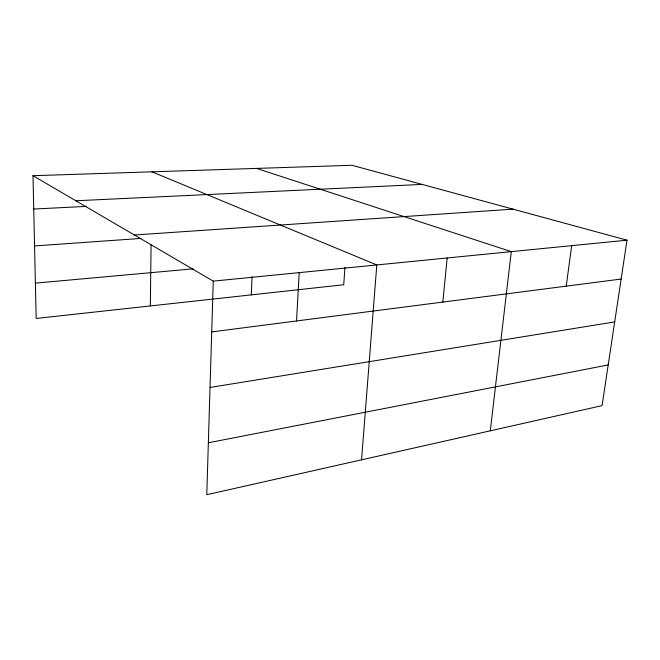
<?xml version="1.0" encoding="UTF-8"?>
<svg xmlns="http://www.w3.org/2000/svg" width="660" height="660" viewBox="0 0 660 660"><rect width="100%" height="100%" fill="white"/><g stroke="black" fill="none" stroke-linecap="round" stroke-linejoin="round"><path stroke-width="0.99" d="M150.348 305.943L151.074 244.918M33 175.7L213.254 281.135L206.778 494.711L602.068 405.636L627 240.182L351.97 165.289L33 175.7L36.176 318.458L343.736 284.74L344.941 267.316M251.287 294.871L252.054 276.631M296.53 320.966L299.211 272.621M361.556 459.83L376.802 264.949L151.932 171.823M442.827 302.082L447.175 257.977M490.289 430.823L511.302 251.633L256.567 168.407M566.231 286.143L571.684 245.66M208.354 442.778L608.207 364.922M210.029 387.453L614.691 321.899M211.712 331.914L621.142 279.056M213.254 281.135L627 240.182M35.392 283.132L193.116 268.843M34.559 245.933L140.902 238.441M134.384 235.001L513.043 209.146M33.742 209.047L86.468 206.382M75.85 200.772L422.194 184.412"/></g></svg>
